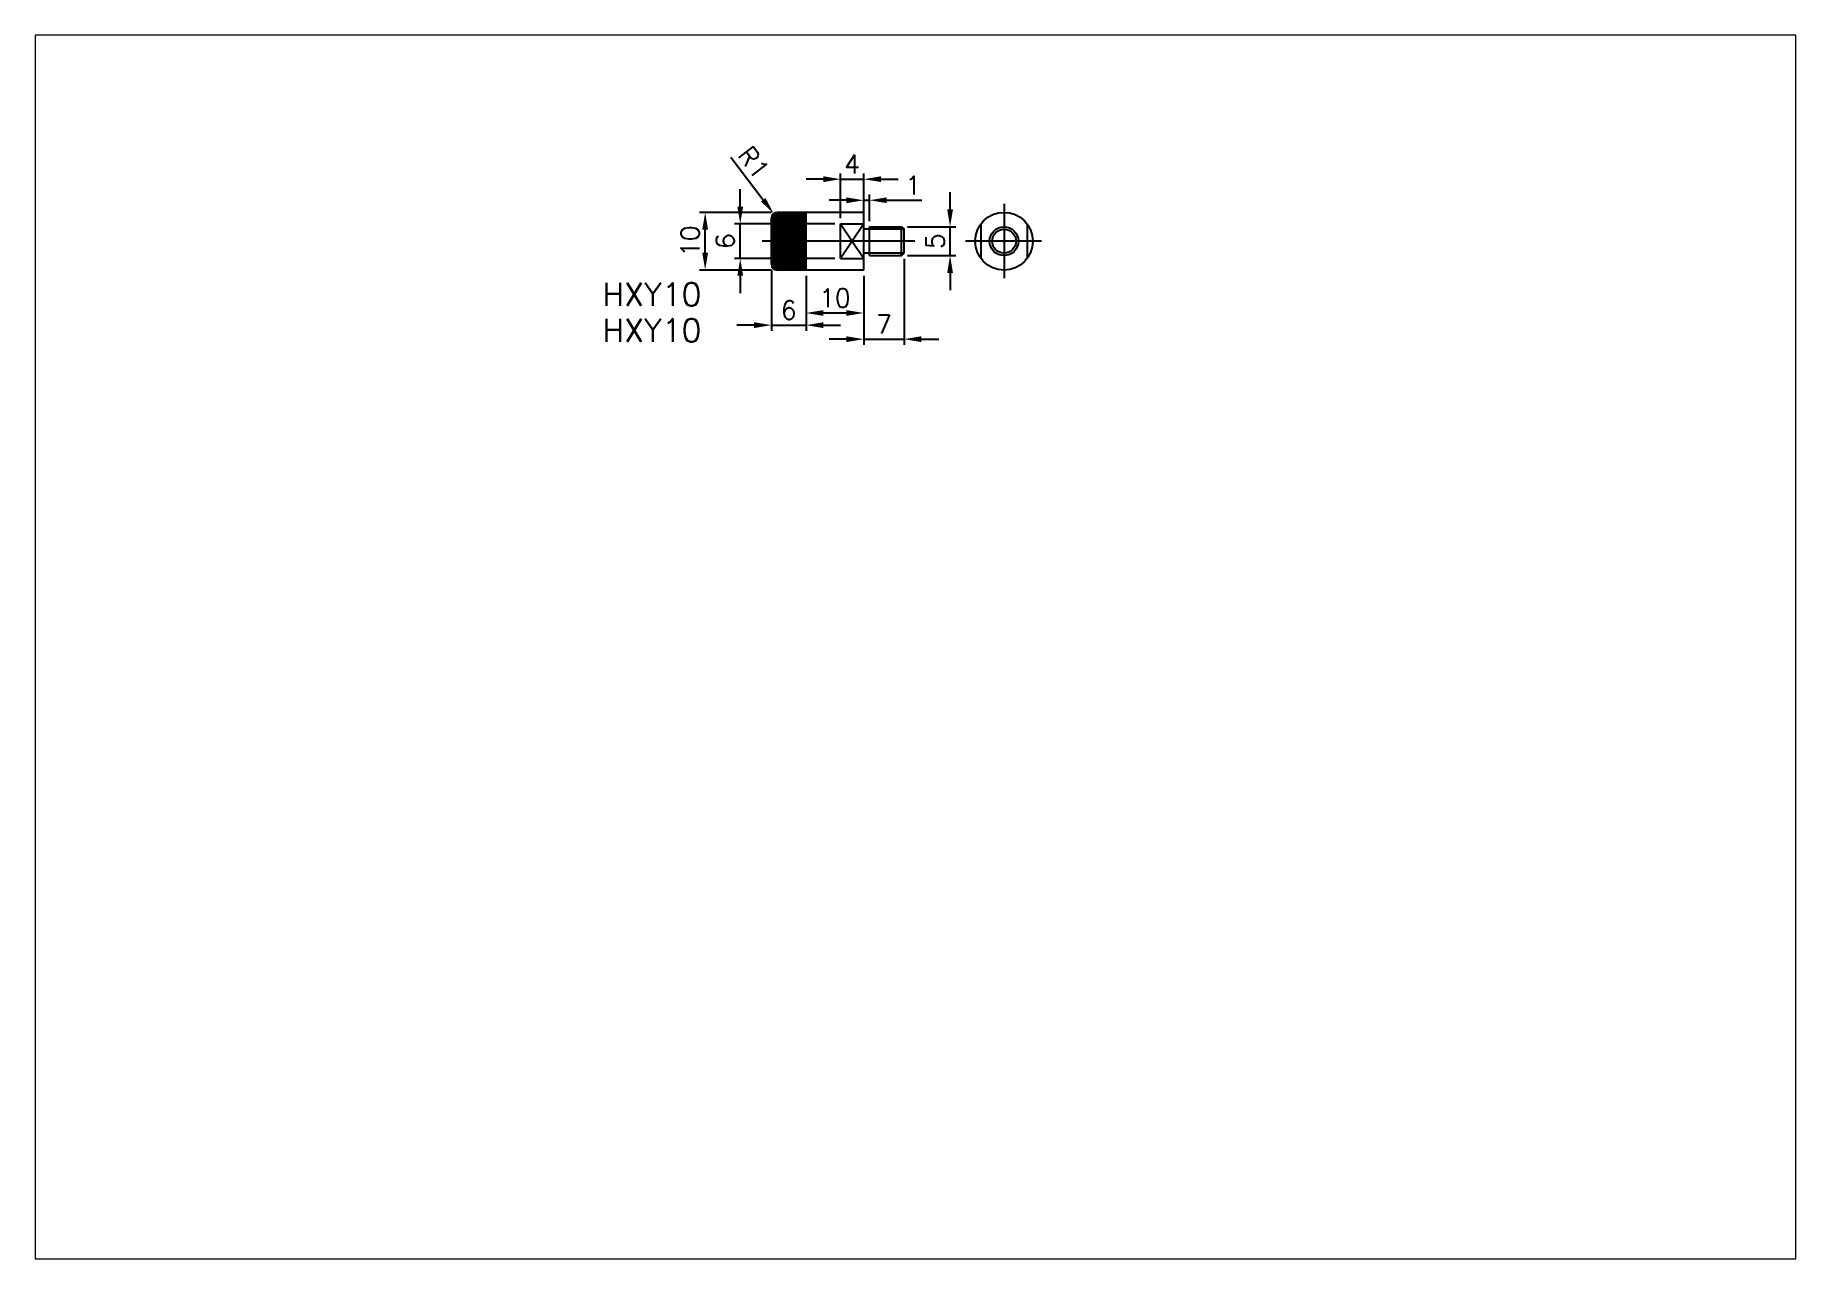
# Paper-space layout 'レイアウト1' of a CAD drawing. Extents: x 1.12 to 10.1, y 0.78 to 7.02.
# The model-space entities are those that its viewports show. They can reach past a viewport. Long polylines and large blocks are cut down to what shows.
import ezdxf

# ---------------------------------------------------------------- set-up
doc = ezdxf.new("R2010")
doc.units = 0
doc.header["$MEASUREMENT"] = 0
doc.header["$PDMODE"] = 64
doc.linetypes.add('CENTER', pattern=[17.5, 13, -1.5, 1.5, -1.5])
doc.layers.get('0').update_dxf_attribs({"linetype": 'CONTINUOUS'})
doc.layers.get('DEFPOINTS').update_dxf_attribs({"linetype": 'CONTINUOUS'})
doc.layers.add('CENTER', color=1, linetype='CENTER')
doc.layers.add('SIZE', color=7, linetype='CONTINUOUS')
doc.styles.get("Standard").update_dxf_attribs({"font": 'txt.shx', "bigfont": '@extfont2.shx'})
doc.dimstyles.new('MISUMI', dxfattribs={"dimtxt": 3.2, "dimasz": 3, "dimexe": 1, "dimexo": 1, "dimgap": 1, "dimtad": 1, "dimdsep": 46, "dimtxsty": 'STANDARD', "dimcen": 0, "dimadec": 0, "dimazin": 0, "dimtfac": 0.6, "dimtix": 1, "dimtmove": 2, "dimatfit": 3, "dimfxl": 1, "dimtvp": 1, "dimtolj": 1, "dimarcsym": 0})

# ---------------------------------------------------------------- blocks, each defined once
blk = doc.blocks.new('*D92')
at = {"layer": 'DEFPOINTS', "color": 0, "linetype": 'Continuous'}
for p in [(129.52, 170.38), (139.52, 170.38), (139.52, 162.93)]:
    blk.add_point(p, dxfattribs=at)
at = {"layer": 'SIZE', "color": 0, "linetype": 'Continuous', "lineweight": -2}
for p, q in [((129.52, 169.38), (129.52, 161.93)), ((139.52, 169.38), (139.52, 161.93)), ((132.52, 162.93), (136.52, 162.93))]:
    blk.add_line(p, q, dxfattribs=at)
at = {"layer": 'SIZE', "color": 0, "linetype": 'Continuous'}
for points in [[(132.52, 163.43), (132.52, 162.43), (129.52, 162.93)], [(136.52, 163.43), (136.52, 162.43), (139.52, 162.93)]]:
    blk.add_solid(points, dxfattribs=at)
at = {"layer": 'SIZE', "color": 0, "linetype": 'Continuous', "insert": (134.52, 165.53), "char_height": 3.2, "attachment_point": 5}
blk.add_mtext('\\A1;10', dxfattribs=at)
blk = doc.blocks.new('*D91')
at = {"layer": 'DEFPOINTS', "color": 0, "linetype": 'Continuous'}
for p in [(123.52, 171.38), (129.52, 170.38), (129.52, 160.82)]:
    blk.add_point(p, dxfattribs=at)
at = {"layer": 'SIZE', "color": 0, "linetype": 'Continuous', "lineweight": -2}
for p, q in [((123.52, 170.38), (123.52, 159.82)), ((129.52, 169.38), (129.52, 159.82)), ((120.52, 160.82), (117.52, 160.82)), ((123.52, 160.82), (129.52, 160.82)), ((132.52, 160.82), (135.52, 160.82))]:
    blk.add_line(p, q, dxfattribs=at)
at = {"layer": 'SIZE', "color": 0, "linetype": 'Continuous'}
for points in [[(120.52, 161.32), (120.52, 160.32), (123.52, 160.82)], [(132.52, 161.32), (132.52, 160.32), (129.52, 160.82)]]:
    blk.add_solid(points, dxfattribs=at)
at = {"layer": 'SIZE', "color": 0, "linetype": 'Continuous', "insert": (126.52, 163.42), "char_height": 3.2, "attachment_point": 5}
blk.add_mtext('\\A1;6', dxfattribs=at)
blk = doc.blocks.new('*D90')
at = {"layer": 'DEFPOINTS', "color": 0, "linetype": 'Continuous'}
for p in [(112.03, 180.38), (124.52, 180.38), (124.52, 170.38)]:
    blk.add_point(p, dxfattribs=at)
at = {"layer": 'SIZE', "color": 0, "linetype": 'Continuous', "lineweight": -2}
for p, q in [((123.52, 180.38), (111.03, 180.38)), ((112.03, 173.38), (112.03, 177.38)), ((123.52, 170.38), (111.03, 170.38))]:
    blk.add_line(p, q, dxfattribs=at)
at = {"layer": 'SIZE', "color": 0, "linetype": 'Continuous'}
for points in [[(111.53, 177.38), (112.53, 177.38), (112.03, 180.38)], [(111.53, 173.38), (112.53, 173.38), (112.03, 170.38)]]:
    blk.add_solid(points, dxfattribs=at)
at = {"layer": 'SIZE', "color": 0, "linetype": 'Continuous', "insert": (109.43, 175.38), "char_height": 3.2, "attachment_point": 5, "rotation": 90}
blk.add_mtext('\\A1;10', dxfattribs=at)
blk = doc.blocks.new('*D89')
at = {"layer": 'DEFPOINTS', "color": 0, "linetype": 'Continuous'}
for p in [(139.52, 186.14), (135.52, 178.38), (139.52, 177.88)]:
    blk.add_point(p, dxfattribs=at)
at = {"layer": 'SIZE', "color": 0, "linetype": 'Continuous', "lineweight": -2}
for p, q in [((135.52, 179.38), (135.52, 187.14)), ((139.52, 178.88), (139.52, 187.14)), ((132.52, 186.14), (129.52, 186.14)), ((135.52, 186.14), (139.52, 186.14)), ((142.52, 186.14), (145.52, 186.14))]:
    blk.add_line(p, q, dxfattribs=at)
at = {"layer": 'SIZE', "color": 0, "linetype": 'Continuous'}
for points in [[(132.52, 186.64), (132.52, 185.64), (135.52, 186.14)], [(142.52, 186.64), (142.52, 185.64), (139.52, 186.14)]]:
    blk.add_solid(points, dxfattribs=at)
at = {"layer": 'SIZE', "color": 0, "linetype": 'Continuous', "insert": (137.52, 188.74), "char_height": 3.2, "attachment_point": 5}
blk.add_mtext('\\A1;4', dxfattribs=at)
blk = doc.blocks.new('*D88')
at = {"layer": 'DEFPOINTS', "color": 0, "linetype": 'Continuous'}
for p in [(146.09, 177.88), (154.5, 177.88), (146.09, 172.88)]:
    blk.add_point(p, dxfattribs=at)
at = {"layer": 'SIZE', "color": 0, "linetype": 'Continuous', "lineweight": -2}
for p, q in [((154.5, 180.88), (154.5, 183.88)), ((147.09, 177.88), (155.5, 177.88)), ((154.5, 172.88), (154.5, 177.88)), ((147.09, 172.88), (155.5, 172.88)), ((154.5, 169.88), (154.5, 166.88))]:
    blk.add_line(p, q, dxfattribs=at)
at = {"layer": 'SIZE', "color": 0, "linetype": 'Continuous'}
for points in [[(154, 180.88), (155, 180.88), (154.5, 177.88)], [(154, 169.88), (155, 169.88), (154.5, 172.88)]]:
    blk.add_solid(points, dxfattribs=at)
at = {"layer": 'SIZE', "color": 0, "linetype": 'Continuous', "insert": (151.9, 175.38), "char_height": 3.2, "attachment_point": 5, "rotation": 90}
blk.add_mtext('\\A1;5', dxfattribs=at)
blk = doc.blocks.new('*D87')
at = {"layer": 'DEFPOINTS', "color": 0, "linetype": 'Continuous'}
for p in [(118.11, 178.38), (135.52, 178.38), (135.52, 172.38)]:
    blk.add_point(p, dxfattribs=at)
at = {"layer": 'SIZE', "color": 0, "linetype": 'Continuous', "lineweight": -2}
for p, q in [((118.11, 181.38), (118.11, 184.38)), ((134.52, 178.38), (117.11, 178.38)), ((118.11, 172.38), (118.11, 178.38)), ((134.52, 172.38), (117.11, 172.38)), ((118.11, 169.38), (118.11, 166.38))]:
    blk.add_line(p, q, dxfattribs=at)
at = {"layer": 'SIZE', "color": 0, "linetype": 'Continuous'}
for points in [[(117.61, 181.38), (118.61, 181.38), (118.11, 178.38)], [(117.61, 169.38), (118.61, 169.38), (118.11, 172.38)]]:
    blk.add_solid(points, dxfattribs=at)
at = {"layer": 'SIZE', "color": 0, "linetype": 'Continuous', "insert": (115.51, 175.38), "char_height": 3.2, "attachment_point": 5, "rotation": 90}
blk.add_mtext('\\A1;6', dxfattribs=at)
blk = doc.blocks.new('*D86')
at = {"layer": 'DEFPOINTS', "color": 0, "linetype": 'Continuous'}
for p in [(146.52, 173.31), (139.52, 170.38), (146.52, 158.39)]:
    blk.add_point(p, dxfattribs=at)
at = {"layer": 'SIZE', "color": 0, "linetype": 'Continuous', "lineweight": -2}
for p, q in [((146.52, 172.31), (146.52, 157.39)), ((139.52, 169.38), (139.52, 157.39)), ((136.52, 158.39), (133.52, 158.39)), ((139.52, 158.39), (146.52, 158.39)), ((149.52, 158.39), (152.52, 158.39))]:
    blk.add_line(p, q, dxfattribs=at)
at = {"layer": 'SIZE', "color": 0, "linetype": 'Continuous'}
for points in [[(136.52, 158.89), (136.52, 157.89), (139.52, 158.39)], [(149.52, 158.89), (149.52, 157.89), (146.52, 158.39)]]:
    blk.add_solid(points, dxfattribs=at)
at = {"layer": 'SIZE', "color": 0, "linetype": 'Continuous', "insert": (143.02, 160.99), "char_height": 3.2, "attachment_point": 5}
blk.add_mtext('\\A1;7', dxfattribs=at)
blk = doc.blocks.new('*D85')
at = {"layer": 'DEFPOINTS', "color": 0, "linetype": 'Continuous'}
for p in [(139.52, 180.38), (140.52, 182.48), (140.52, 177.88)]:
    blk.add_point(p, dxfattribs=at)
at = {"layer": 'SIZE', "color": 0, "linetype": 'Continuous', "lineweight": -2}
for p, q in [((139.52, 181.38), (139.52, 183.48)), ((140.52, 178.88), (140.52, 183.48)), ((136.52, 182.48), (133.52, 182.48)), ((139.52, 182.48), (140.52, 182.48)), ((143.52, 182.48), (149.59, 182.48))]:
    blk.add_line(p, q, dxfattribs=at)
at = {"layer": 'SIZE', "color": 0, "linetype": 'Continuous'}
for points in [[(136.52, 182.98), (136.52, 181.98), (139.52, 182.48)], [(143.52, 182.98), (143.52, 181.98), (140.52, 182.48)]]:
    blk.add_solid(points, dxfattribs=at)
at = {"layer": 'SIZE', "color": 0, "linetype": 'Continuous', "insert": (148.06, 185.08), "char_height": 3.2, "attachment_point": 5}
blk.add_mtext('\\A1;1', dxfattribs=at)
blk = doc.blocks.new('*D93')
at = {"layer": 'DEFPOINTS', "color": 0, "linetype": 'Continuous'}
for p in [(123.92, 180.18), (124.52, 179.38)]:
    blk.add_point(p, dxfattribs=at)
at = {"layer": 'SIZE', "color": 0, "linetype": 'Continuous', "lineweight": -2}
for p, q in [((116.48, 189.93), (122.1, 182.56)), ((124.52, 179.38), (123.92, 180.18))]:
    blk.add_line(p, q, dxfattribs=at)
at = {"layer": 'SIZE', "color": 0, "linetype": 'Continuous'}
blk.add_solid([(122.5, 182.87), (121.7, 182.26), (123.92, 180.18)], dxfattribs=at)
at = {"layer": 'SIZE', "color": 0, "linetype": 'Continuous', "insert": (120.45, 189.02), "char_height": 3.2, "attachment_point": 5, "rotation": 307.3178}
blk.add_mtext('\\A1;R1', dxfattribs=at)

msp = doc.modelspace()

# ---------------------------------------------------------------- hatches: boundary and pattern name
at = {"linetype": 'Continuous'}
h = msp.add_hatch(dxfattribs=at)
h.set_pattern_fill('ANSI31', color=3, scale=2, style=0)
h.set_pattern_definition([(45, (0, -18.12083), (-0.1767767, 0.1767767), [])])
h.paths.add_polyline_path([(129.52362, 180.36025), (124.52362, 180.36025, 0.414213562), (123.52362, 179.36025), (123.52362, 175.36025), (129.52362, 175.36025)])
h.paths.add_polyline_path([(129.52362, 175.36025), (123.52362, 175.36025), (123.52362, 171.36025, 0.414213562), (124.52362, 170.36025), (129.52362, 170.36025)])

# ---------------------------------------------------------------- linework, layer by layer
at = {"color": 7, "linetype": 'Continuous'}
for p, q in [((139.52362, 180.38077), (124.52362, 180.38077)), ((129.52362, 170.38077), (129.52362, 180.38077)), ((139.52362, 170.38077), (139.52362, 180.38077)), ((123.52362, 171.38077), (123.52362, 179.38077)), ((135.52362, 172.38077), (135.52362, 178.38077)), ((135.52362, 178.38077), (139.52362, 178.38077)), ((135.52362, 178.38077), (139.52362, 172.38077)), ((139.52362, 178.38077), (135.52362, 172.38077)), ((139.52362, 172.88077), (139.52362, 177.88077)), ((140.52362, 177.44777), (139.52362, 177.44777)), ((140.52362, 177.88077), (146.09062, 177.88077)), ((140.52362, 172.88077), (140.52362, 177.88077)), ((146.09062, 172.88077), (146.09062, 177.88077)), ((146.09062, 177.88077), (146.52362, 177.44777)), ((146.52362, 173.31377), (146.52362, 177.44777)), ((159.85548, 178.38077), (159.85548, 172.38077)), ((167.85548, 178.38077), (167.85548, 172.38077)), ((135.52362, 172.38077), (139.52362, 172.38077)), ((140.52362, 173.31377), (139.52362, 173.31377)), ((140.52362, 172.88077), (146.09062, 172.88077)), ((146.09062, 172.88077), (146.52362, 173.31377)), ((139.52362, 170.38077), (124.52362, 170.38077))]:
    msp.add_line(p, q, dxfattribs=at)
at = {"color": 3, "linetype": 'Continuous'}
for p, q in [((146.52362, 177.44777), (140.52362, 177.44777)), ((146.52362, 173.31377), (140.52362, 173.31377))]:
    msp.add_line(p, q, dxfattribs=at)
at = {"color": 7, "linetype": 'Continuous'}
for radius in [5, 2.5]:
    msp.add_circle((163.85548, 175.38077), radius, dxfattribs=at)
at = {"color": 3, "linetype": 'Continuous'}
msp.add_circle((163.85548, 175.38077), 2.067, dxfattribs=at)
at = {"color": 7, "linetype": 'Continuous'}
for centre, start, end in [((124.52362, 179.38077), 90, 180), ((124.52362, 171.38077), 180, 270)]:
    msp.add_arc(centre, 1, start, end, dxfattribs=at)
at = {"layer": 'CENTER', "color": 1, "linetype": 'CENTER'}
for p, q in [((163.85548, 181.84081), (163.85548, 168.9862)), ((148.39496, 175.38077), (121.88328, 175.38077)), ((170.36473, 175.38077), (157.18863, 175.38077))]:
    msp.add_line(p, q, dxfattribs=at)

# ---------------------------------------------------------------- texts
at = {"color": 7, "linetype": 'Continuous'}
for p in [(94.23048, 164.15383), (94.23048, 157.92275)]:
    msp.add_text('HXY10', height=4, dxfattribs=at).set_placement(p)

# ---------------------------------------------------------------- dimensions: what is measured, and where the dimension line sits
at = {"layer": 'SIZE', "color": 7, "linetype": 'Continuous'}
dim = msp.add_radius_dim(center=(124.52362, 179.38077), mpoint=(123.91738, 180.17606), dimstyle='MISUMI', override={"dimdec": 4, "dimtdec": 4, "dimtmove": 0, "dimtzin": 0}, dxfattribs=at)
dim.commit()
dim.dimension.update_dxf_attribs({"geometry": '*D93', "text_midpoint": (120.44817, 189.01587)})
for base, p1, p2, picture, middle in [((139.52362, 186.14154), (135.52362, 178.38077), (139.52362, 177.88077), '*D89', (137.52362, 188.74154)), ((129.52362, 160.8216), (123.52362, 171.38077), (129.52362, 170.38077), '*D91', (126.52362, 163.4216)), ((146.52362, 158.39096), (139.52362, 170.38077), (146.52362, 173.31377), '*D86', (143.02362, 160.99096)), ((139.52362, 162.92825), (129.52362, 170.38077), (139.52362, 170.38077), '*D92', (134.52362, 165.52825))]:
    dim = msp.add_linear_dim(base=base, p1=p1, p2=p2, dimstyle='MISUMI', override={"dimdec": 4, "dimtdec": 4, "dimtmove": 0, "dimtzin": 0}, dxfattribs=at)
    dim.commit()
    dim.dimension.update_dxf_attribs({"geometry": picture, "text_midpoint": middle})
dim = msp.add_linear_dim(base=(140.52362, 182.47637), p1=(139.52362, 180.38077), p2=(140.52362, 177.88077), dimstyle='MISUMI', override={"dimdec": 4, "dimtdec": 4, "dimtmove": 0, "dimtzin": 0}, dxfattribs=at)
dim.commit()
dim.dimension.update_dxf_attribs({"geometry": '*D85', "text_midpoint": (148.05695, 182.47637), "dimtype": 160})
for base, p1, p2, picture, middle in [((118.10712, 178.38077), (135.52362, 172.38077), (135.52362, 178.38077), '*D87', (115.50712, 175.38077)), ((154.49539, 177.88077), (146.09062, 172.88077), (146.09062, 177.88077), '*D88', (151.89539, 175.38077)), ((112.03397, 180.38077), (124.52362, 170.38077), (124.52362, 180.38077), '*D90', (109.43397, 175.38077))]:
    dim = msp.add_linear_dim(base=base, p1=p1, p2=p2, angle=90, dimstyle='MISUMI', override={"dimdec": 4, "dimtdec": 4, "dimtmove": 0, "dimtzin": 0}, dxfattribs=at)
    dim.commit()
    dim.dimension.update_dxf_attribs({"geometry": picture, "text_midpoint": middle})

psp = doc.layouts.new('レイアウト1')

# ---------------------------------------------------------------- viewports
at = {"layer": '0', "color": 7, "linetype": 'Continuous', "view_target_point": (148.5, 105)}
psp.add_viewport(center=(5.6137, 3.9021), size=(8.982, 6.243333), view_center_point=(0, 0), view_height=212.2144112, dxfattribs=at)

doc.saveas('drawing.dxf')
